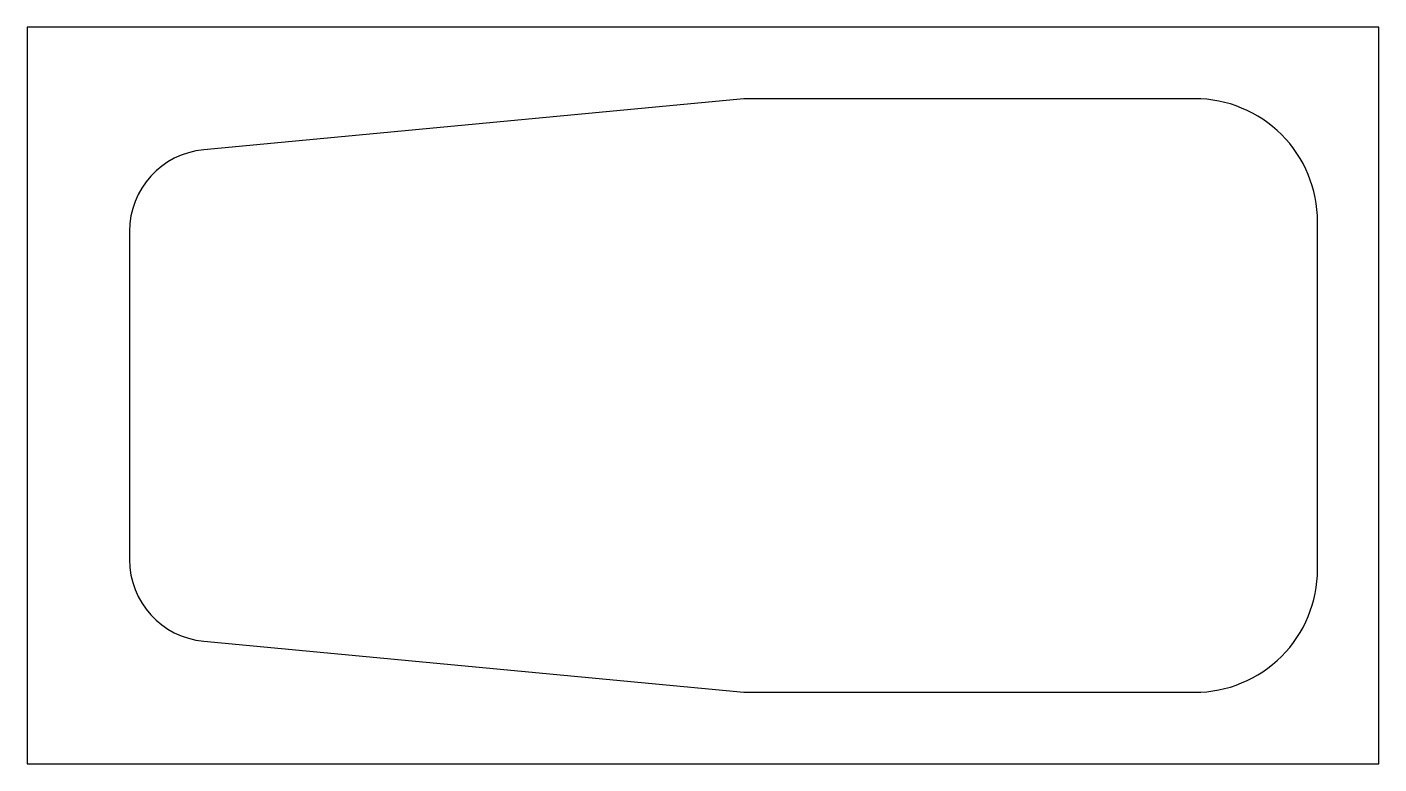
# Model space of a CAD drawing. Extents: x 0 to 66, y -18 to 18.
import ezdxf

# ---------------------------------------------------------------- set-up
doc = ezdxf.new("R2010")
doc.units = 0
doc.layers.get('0').update_dxf_attribs({"linetype": 'CONTINUOUS'})

msp = doc.modelspace()

# ---------------------------------------------------------------- linework, layer by layer
at = {"color": 0}
for p, q in [((0, 18), (0, -18)), ((66, 18), (0, 18)), ((66, -18), (66, 18)), ((0, -18), (66, -18))]:
    msp.add_line(p, q, dxfattribs=at)
msp.add_lwpolyline([(8.623, -12.001), (35, -14.5), (57, -14.5, 0.414214), (63, -8.5), (63, 8.5, 0.414214), (57, 14.5), (35, 14.5), (8.623, 12.001, 0.386807), (5, 8.019), (5, -8.019, 0.386807)], format="xyb", close=True, dxfattribs=at)

doc.saveas('drawing.dxf')
